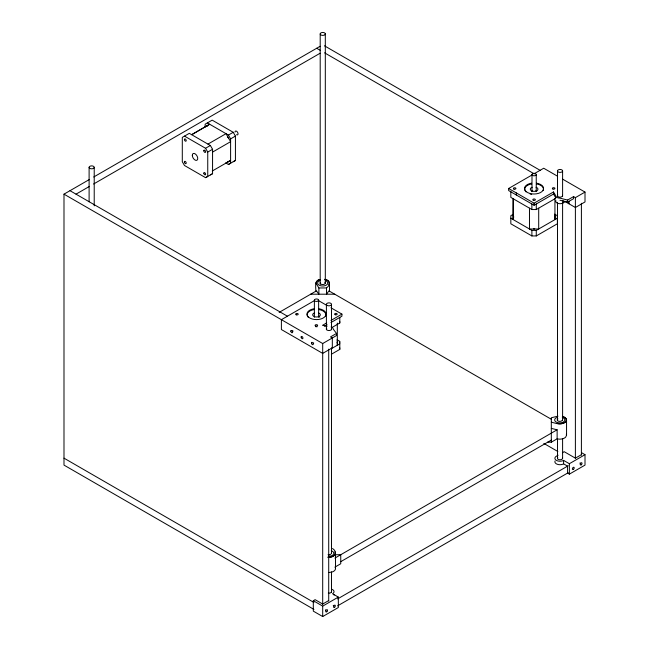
<?xml version="1.0" encoding="UTF-8"?>
<svg xmlns="http://www.w3.org/2000/svg" width="649" height="649" viewBox="0 0 649 649"><rect width="100%" height="100%" fill="white"/><g stroke="black" fill="none" stroke-linecap="round" stroke-linejoin="round"><path stroke-width="0.97" d="M315.885 291.685C315.941 287.507 314.027 280.181 320.144 279.484M324.459 279.289C329.757 279.719 331.201 284.651 326.512 287.953L326.512 294.2L328.921 290.849L551.317 419.254M332.523 548.47C339.094 553.021 333.343 558.172 327.802 557.191C330.803 557.653 336.92 555.86 334.957 551.853M565.969 418.435L562.359 416.35C564.898 416.561 568.045 419.562 565.636 421.907C561.58 425.387 555.812 423.318 551.317 422.15M566.553 419.944L566.553 435.228L565.636 437.191A6.806 3.926 0 0 1 557.978 439.024L557.134 438.821L551.317 442.18L547.537 442.18M328.921 284.595C330.601 282.137 327.55 279.857 325.311 279.492M313.921 609.403L63.991 465.106L63.991 194.156L89.319 179.538M93.707 177.007L320.119 46.282M76.022 194.156L89.189 186.555M93.578 184.024L320.062 53.267M191.601 134.659L209.651 124.243L192.266 134.424M207.956 144.102L226.006 133.686L230.606 141.677L212.564 152.101M184.494 136.112L205.555 148.272L210.365 145.498L212.564 149.294L212.564 173.697L205.555 177.656L184.494 165.503L182.296 161.739L182.296 137.385L189.305 133.337L210.365 145.498M207.356 122.912L228.416 135.073L233.226 132.291L235.425 136.095L235.425 160.498L228.416 164.457L225.779 162.94M205.555 177.656L207.745 176.471L207.745 152.077L212.564 149.294M228.416 164.457L230.606 163.272L230.606 138.878L235.425 136.095M212.255 171.012L230.606 160.433L226.006 163.069M279.143 312.396L316.469 290.849L318.878 294.2L318.878 287.953L315.885 283.086M314.092 300.803L281.39 319.681L281.39 329.546L322.699 353.389L332.32 347.832L332.32 337.967L330.519 336.92L336.531 333.448L333.205 329.075A4.251 2.458 0 0 0 331.079 326.95M554.027 193.743L534.086 205.262L508.638 190.563L508.638 188.478L532.367 174.784M534.086 173.786L543.708 168.229L557.475 176.179M513.359 214.235L510.828 215.695L510.828 223.791L531.888 235.944L536.277 235.944L557.41 223.751L557.337 215.695L554.708 214.178M326.707 322.902L322.488 325.344L327.104 326.252M330.933 320.46L341.918 314.116L341.918 316.201L330.933 322.545M508.638 188.478L534.086 203.178L553.516 191.958L555.731 195.69A4.251 2.458 0 0 0 559.982 198.148L567.567 200.062L573.578 196.59L575.387 197.637L585.009 192.08L585.009 201.944L575.387 207.502L564.711 201.336M324.581 326.212L327.112 324.751M332.191 327.38L339.792 322.991L339.792 317.434M510.828 191.147L510.828 197.393L531.888 209.546L536.277 209.546L555.714 198.326M555.877 200.614A4.251 2.458 0 0 0 557.856 203.372A4.251 2.458 0 0 0 562.991 202.983L565.855 201.328M63.991 194.156L322.699 343.524L336.531 335.533L336.531 333.448M559.982 200.233L567.567 202.147L573.578 198.675L573.578 196.59M331.339 348.708L339.792 343.832L339.719 341.333L337.091 339.816M510.828 218.234L531.888 230.387L536.277 230.387L557.41 218.194M331.339 354.265L339.792 349.389L339.792 343.832M334.933 558.075L557.134 429.792L557.134 438.821M340.741 561.669L551.317 440.095M334.933 567.104L340.741 563.754L340.741 554.717L334.73 554.717M558.116 455.209L556.371 456.215A5.103 2.945 0 0 0 556.371 460.376A5.103 2.945 0 0 0 563.592 460.376L569.368 463.711L585.009 454.681L585.009 465.106L569.368 474.135L567.567 473.089L567.567 466.144L563.592 463.857A5.103 2.945 0 0 1 557.434 464.319A5.103 2.945 0 0 1 555.057 461.009M562.456 452.702L564.2 451.696L575.387 458.153L581.399 454.681M331.509 589.13A5.103 2.945 0 0 1 332.564 593.762L338.34 597.096L338.34 607.521L322.699 616.55L313.313 611.131L313.313 600.714L315.114 599.668L322.699 604.049L328.71 600.568M313.313 600.714L322.699 606.125L338.34 597.096M337.602 598.913L568.248 465.747M337.602 605.858L568.248 472.699M233.226 161.682L235.425 160.498M210.365 174.881L212.564 173.697M320.079 279.492C317.856 279.857 314.814 282.096 316.444 284.562M557.978 416.147L551.317 417.745L551.317 442.18M328.71 572.548L332.118 572.02A6.806 3.926 0 0 0 335.29 567.599M318.878 287.953L326.512 287.953M310.66 294.2L334.73 294.2M557.134 423.537C560.42 424.592 567.948 423.189 565.993 418.475M551.317 428.405L557.134 429.792M562.642 179.156L585.009 192.08M324.451 45.811L540.187 170.363M316.68 48.269L320.184 50.297M324.573 52.829L534.168 173.835M233.226 132.291L212.166 120.138L205.157 124.186L205.157 127.107M318.172 300.414L326.682 305.322M330.917 307.772L341.918 314.116M581.601 452.71L585.009 454.681M543.813 443.405L557.848 451.501M70.003 190.684L287.491 316.25M63.991 458.153L313.921 602.459M567.185 201.644L569.011 203.818L569.011 201.231M228.416 135.073L230.606 138.878M205.555 148.272L207.745 152.077M566.317 434.213L566.553 435.228M339.743 321.328L339.792 322.991M339.743 347.726L339.792 349.389M554.927 214.308L554.952 219.613L554.927 198.432M337.318 339.946L337.334 345.252L337.318 323.072M581.399 203.267L581.399 455.119M575.387 197.637L575.387 458.592M569.368 463.711L569.368 474.135M567.567 200.062L567.567 202.147M563.592 460.376L563.592 463.857M562.991 200.379L562.991 202.983M562.602 170.922A2.555 1.476 0 0 1 558.773 172.196A2.555 1.476 0 0 1 558.773 169.649A2.555 1.476 0 0 1 562.602 170.922L562.602 196.258M562.602 202.334L562.602 420.187M562.602 438.424L562.602 458.697M557.491 170.922L557.491 196.258M557.491 202.334L557.491 420.187M557.491 438.424L557.491 458.697M553.516 191.958L553.516 194.043L555.731 197.775A4.251 2.458 0 0 1 555.877 197.142M538.702 208.151L538.702 228.992L529.479 229L529.479 208.159M536.244 174.565A2.125 1.225 0 0 1 533.056 175.628A2.125 1.225 0 0 1 533.056 173.502A2.125 1.225 0 0 1 536.244 174.565L536.244 191.625M536.277 203.989L536.277 209.546M536.277 230.387L536.277 235.944M534.086 203.178L534.086 205.262M531.993 174.565L531.993 191.625M531.888 203.989L531.888 209.546M531.888 230.387L531.888 235.944M516.312 192.915L516.312 195M513.254 198.416L513.124 219.557L513.124 198.716M339.719 341.333L339.719 343.191M335.517 553.329L335.517 568.613M331.509 304.34A2.555 1.476 0 0 1 327.68 305.622A2.555 1.476 0 0 1 327.68 303.067A2.555 1.476 0 0 1 331.509 304.34L331.509 329.676M331.509 347.913L331.509 553.605M331.509 571.85L331.509 592.115M329.505 283.086L329.505 291.685M328.71 349.154L328.71 601.015M326.398 304.34L326.398 329.676M325.311 33.926A2.555 1.476 0 0 1 321.482 35.2A2.555 1.476 0 0 1 321.482 32.645A2.555 1.476 0 0 1 325.311 33.926L325.311 283.191M322.699 343.524L322.699 604.487M322.699 606.125L322.699 616.55M320.2 33.926L320.2 284.205M318.635 300.203A2.125 1.225 0 0 1 315.438 301.266A2.125 1.225 0 0 1 315.438 299.14A2.125 1.225 0 0 1 318.635 300.203L318.635 317.264M314.376 300.203L314.376 317.264M94.219 167.345A2.555 1.476 0 0 1 90.389 168.618A2.555 1.476 0 0 1 90.389 166.071A2.555 1.476 0 0 1 94.219 167.345L94.219 205.847M89.108 167.345L89.108 201.798M331.266 550.758A5.103 2.945 0 0 1 333.643 554.076A5.103 2.945 0 0 1 328.71 556.258M330.925 554.043A2.555 1.476 0 0 1 328.053 554.733M580.076 462.915A1.274 0.738 -60 0 1 579.938 463.216M562.448 457.91A2.555 1.476 0 0 1 559.649 459.76A2.555 1.476 0 0 1 557.775 457.561M562.448 195.308A2.555 1.476 0 0 1 559.649 197.15A2.555 1.476 0 0 1 557.775 194.951M536.512 183.18A9.54 5.508 0 0 1 541.858 191.658A9.54 5.508 0 0 1 526.234 191.658A9.54 5.508 0 0 1 531.58 183.18M325.579 609.849A1.274 0.738 -60 0 1 325.441 610.141M333.408 605.33A1.274 0.738 -60 0 1 333.262 605.631M333.886 594.387A5.103 2.945 0 0 1 334.057 595.157M331.42 591.296A2.555 1.476 0 0 1 328.297 593.105M331.42 328.694A2.555 1.476 0 0 1 328.621 330.536A2.555 1.476 0 0 1 326.739 328.337M293.072 331.217A1.274 0.738 60 0 1 292.74 330.641M313.727 343.134A1.274 0.738 60 0 1 313.54 342.867M318.975 308.778A9.54 5.508 0 0 1 324.313 317.256A9.54 5.508 0 0 1 308.689 317.256A9.54 5.508 0 0 1 314.035 308.778M315.828 326.788A1.274 0.738 0 0 1 317.11 326.788M325.246 280.514A5.103 2.945 0 0 1 326.609 284.96A5.103 2.945 0 0 1 318.781 284.96A5.103 2.945 0 0 1 320.144 280.514M324.906 282.331A2.555 1.476 0 0 1 323.032 284.53A2.555 1.476 0 0 1 320.233 282.688M562.294 417.396A5.103 2.945 0 0 1 563.656 421.842A5.103 2.945 0 0 1 555.836 421.842A5.103 2.945 0 0 1 557.191 417.396M562.212 420.309A2.555 1.476 0 0 1 558.465 421.201A2.555 1.476 0 0 1 557.937 418.881M554.619 216.596A1.274 0.738 0 0 1 554.619 217.334M513.748 217.488A1.274 0.738 0 0 1 513.748 216.442M534.719 228.821A1.274 0.738 0 0 1 533.446 228.821M531.409 191.066A3.829 2.207 0 0 1 532.204 190.717M536.033 190.717A3.829 2.207 0 0 1 536.828 191.066M536.545 183.935A9.362 5.403 0 0 1 543.156 190.555M531.693 194.375A9.362 5.403 0 0 1 530.16 194.051M526.014 191.861A9.362 5.403 0 0 1 531.693 183.935M536.033 187.245A3.829 2.207 0 0 1 537.056 190.579A3.829 2.207 0 0 1 531.182 190.579A3.829 2.207 0 0 1 532.204 187.245M337.131 342.412A1.274 0.738 0 0 1 337.131 342.794M318.416 316.355A3.829 2.207 0 0 1 319.819 317.166M318.927 309.573A9.362 5.403 0 0 1 325.547 316.193M308.397 317.499A9.362 5.403 0 0 1 314.084 309.573M318.416 312.883A3.829 2.207 0 0 1 319.438 316.217A3.829 2.207 0 0 1 313.572 316.217A3.829 2.207 0 0 1 314.587 312.883M228.472 161.293A1.274 0.738 60 0 1 227.369 161.39M227.369 136.939A1.274 0.738 60 0 1 228.505 138.602M207.266 126.336A1.274 0.738 60 0 1 207.388 125.89M235.035 132.096A2.125 1.225 60 0 1 236.536 131.228A2.125 1.225 60 0 1 238.037 133.832A2.125 1.225 60 0 1 236.536 134.7M581.334 464.757A1.274 0.738 -60 0 0 581.739 462.778A1.274 0.738 -60 0 0 580.23 464.124A1.274 0.738 -60 0 0 581.334 464.757M573.513 469.276A1.274 0.738 -60 0 0 573.919 467.296A1.274 0.738 -60 0 0 572.41 468.635A1.274 0.738 -60 0 0 573.513 469.276M533.446 200.338A1.274 0.738 0 0 0 535.36 199.697A1.274 0.738 0 0 0 533.446 199.065A1.274 0.738 0 0 0 533.446 200.338M552.989 189.054A1.274 0.738 0 0 0 554.903 188.421A1.274 0.738 0 0 0 552.989 187.78A1.274 0.738 0 0 0 552.989 189.054M514.008 189.119A1.274 0.738 0 0 0 515.923 188.478A1.274 0.738 0 0 0 514.008 187.845A1.274 0.738 0 0 0 514.008 189.119M326.836 611.691A1.274 0.738 -60 0 0 327.242 609.711A1.274 0.738 -60 0 0 325.733 611.05A1.274 0.738 -60 0 0 326.836 611.691M334.657 607.172A1.274 0.738 -60 0 0 335.062 605.201A1.274 0.738 -60 0 0 333.554 606.539A1.274 0.738 -60 0 0 334.657 607.172M296.293 314.822A1.274 0.738 0 0 0 298.207 314.181A1.274 0.738 0 0 0 296.293 313.54A1.274 0.738 0 0 0 296.293 314.822M290.817 331.095A1.274 0.738 60 0 0 292.172 332.775A1.274 0.738 60 0 0 292.172 330.974A1.274 0.738 60 0 0 290.817 331.095M301.144 337.058A1.274 0.738 60 0 0 302.491 338.737A1.274 0.738 60 0 0 302.491 336.936A1.274 0.738 60 0 0 301.144 337.058M311.463 343.013A1.274 0.738 60 0 0 312.818 344.7A1.274 0.738 60 0 0 312.818 342.891A1.274 0.738 60 0 0 311.463 343.013M335.265 314.757A1.274 0.738 0 0 0 337.18 314.116A1.274 0.738 0 0 0 335.265 313.483A1.274 0.738 0 0 0 335.265 314.757M315.722 326.041A1.274 0.738 0 0 0 317.637 325.4A1.274 0.738 0 0 0 315.722 324.76A1.274 0.738 0 0 0 315.722 326.041M184.405 161.974A1.274 0.738 60 0 0 185.76 163.662A1.274 0.738 60 0 0 185.76 161.852A1.274 0.738 60 0 0 184.405 161.974M203.835 173.194A1.274 0.738 60 0 0 205.189 174.881A1.274 0.738 60 0 0 205.189 173.072A1.274 0.738 60 0 0 203.835 173.194M203.835 150.755A1.274 0.738 60 0 0 205.189 152.442A1.274 0.738 60 0 0 205.189 150.633A1.274 0.738 60 0 0 203.835 150.755M184.405 139.535A1.274 0.738 60 0 0 185.76 141.222A1.274 0.738 60 0 0 185.76 139.413A1.274 0.738 60 0 0 184.405 139.535M192.315 155.346A3.829 2.207 60 0 0 196.379 160.4A3.829 2.207 60 0 0 196.379 154.981A3.829 2.207 60 0 0 192.315 155.346"/></g></svg>
